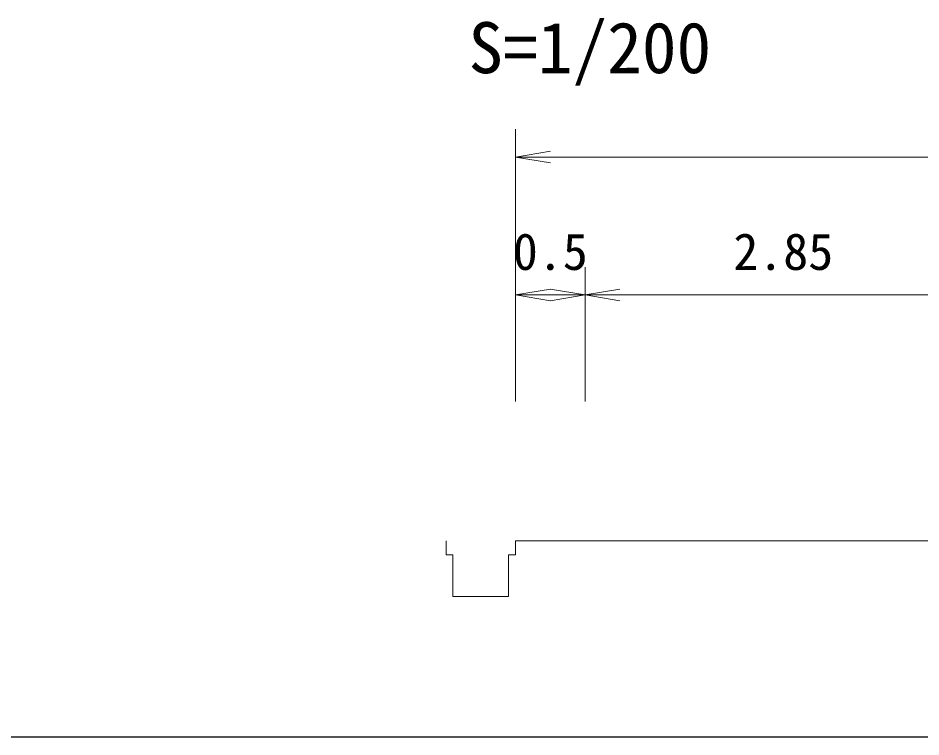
# Model space of a CAD drawing. Units: millimetres on the paper, with parts at other scales. Extents: x 40 to 680, y 20 to 380.
# Drawn here: x 280.26 to 312.72, y 205 to 230.83 of the extents above; entities that cross this region are included whole.
import ezdxf
from ezdxf.enums import TextEntityAlignment as Align

# ---------------------------------------------------------------- set-up
doc = ezdxf.new("R2010")
doc.units = ezdxf.units.MM
doc.layers.add('M-BGD', color=7, linetype='Continuous', lineweight=13)
doc.layers.add('M-TTL-BAND', color=7, linetype='Continuous', lineweight=25)
doc.styles.add('ＭＳ ゴシック', font='')
doc.styles.add('ＭＳ 明朝', font='')
doc.styles.get('ＭＳ ゴシック').set_extended_font_data('MS Gothic')
doc.styles.get('ＭＳ 明朝').set_extended_font_data('MS Mincho')

# ---------------------------------------------------------------- blocks, each defined once
blk = doc.blocks.new('open_arrow')
at = {"color": 0, "linetype": 'Continuous', "lineweight": -2}
blk.add_lwpolyline([(7.5, 1.25), (0, 0), (7.5, -1.25)], dxfattribs=at)

msp = doc.modelspace()

# ---------------------------------------------------------------- linework, layer by layer
at = {"layer": 'M-BGD'}
for p, q in [((298.146, 217.048), (298.146, 226.838)), ((298.146, 225.838), (331.646, 225.838)), ((298.146, 217.048), (298.146, 221.885)), ((300.646, 217.048), (300.646, 221.885)), ((300.646, 217.048), (300.646, 221.885)), ((298.146, 220.885), (300.646, 220.885)), ((300.646, 220.885), (314.896, 220.885))]:
    msp.add_line(p, q, dxfattribs=at)
msp.add_lwpolyline([(331.646, 212.048), (329.146, 212.048), (314.896, 212.048), (300.646, 212.048), (298.146, 212.048), (298.146, 211.548), (297.896, 211.548), (297.896, 210.048), (295.896, 210.048), (295.896, 211.548), (295.646, 211.548), (295.646, 212.048)], dxfattribs=at)
at = {"layer": 'M-TTL-BAND'}
msp.add_line((40, 205), (579, 205), dxfattribs=at)

# ---------------------------------------------------------------- block references
at = {"layer": 'M-BGD', "xscale": 0.167, "yscale": 0.167}
for p in [(298.146, 225.838), (298.146, 220.885), (300.646, 220.885)]:
    msp.add_blockref('open_arrow', p, dxfattribs=at)
at = {"layer": 'M-BGD', "xscale": 0.167, "yscale": 0.167, "rotation": 180}
msp.add_blockref('open_arrow', (300.646, 220.885), dxfattribs=at)

# ---------------------------------------------------------------- texts
at = {"layer": 'M-BGD', "style": 'ＭＳ 明朝'}
msp.add_text('S=1/200', height=1.833, dxfattribs=at).set_placement((296.452, 228.301), align=Align.BOTTOM_LEFT)
at = {"layer": 'M-BGD', "style": 'ＭＳ ゴシック'}
for s, p in [('0.5', (299.396, 221.385)), ('2.85', (307.771, 221.385))]:
    msp.add_text(s, height=1.32, dxfattribs=at).set_placement(p, align=Align.BOTTOM_CENTER)

doc.saveas('drawing.dxf')
